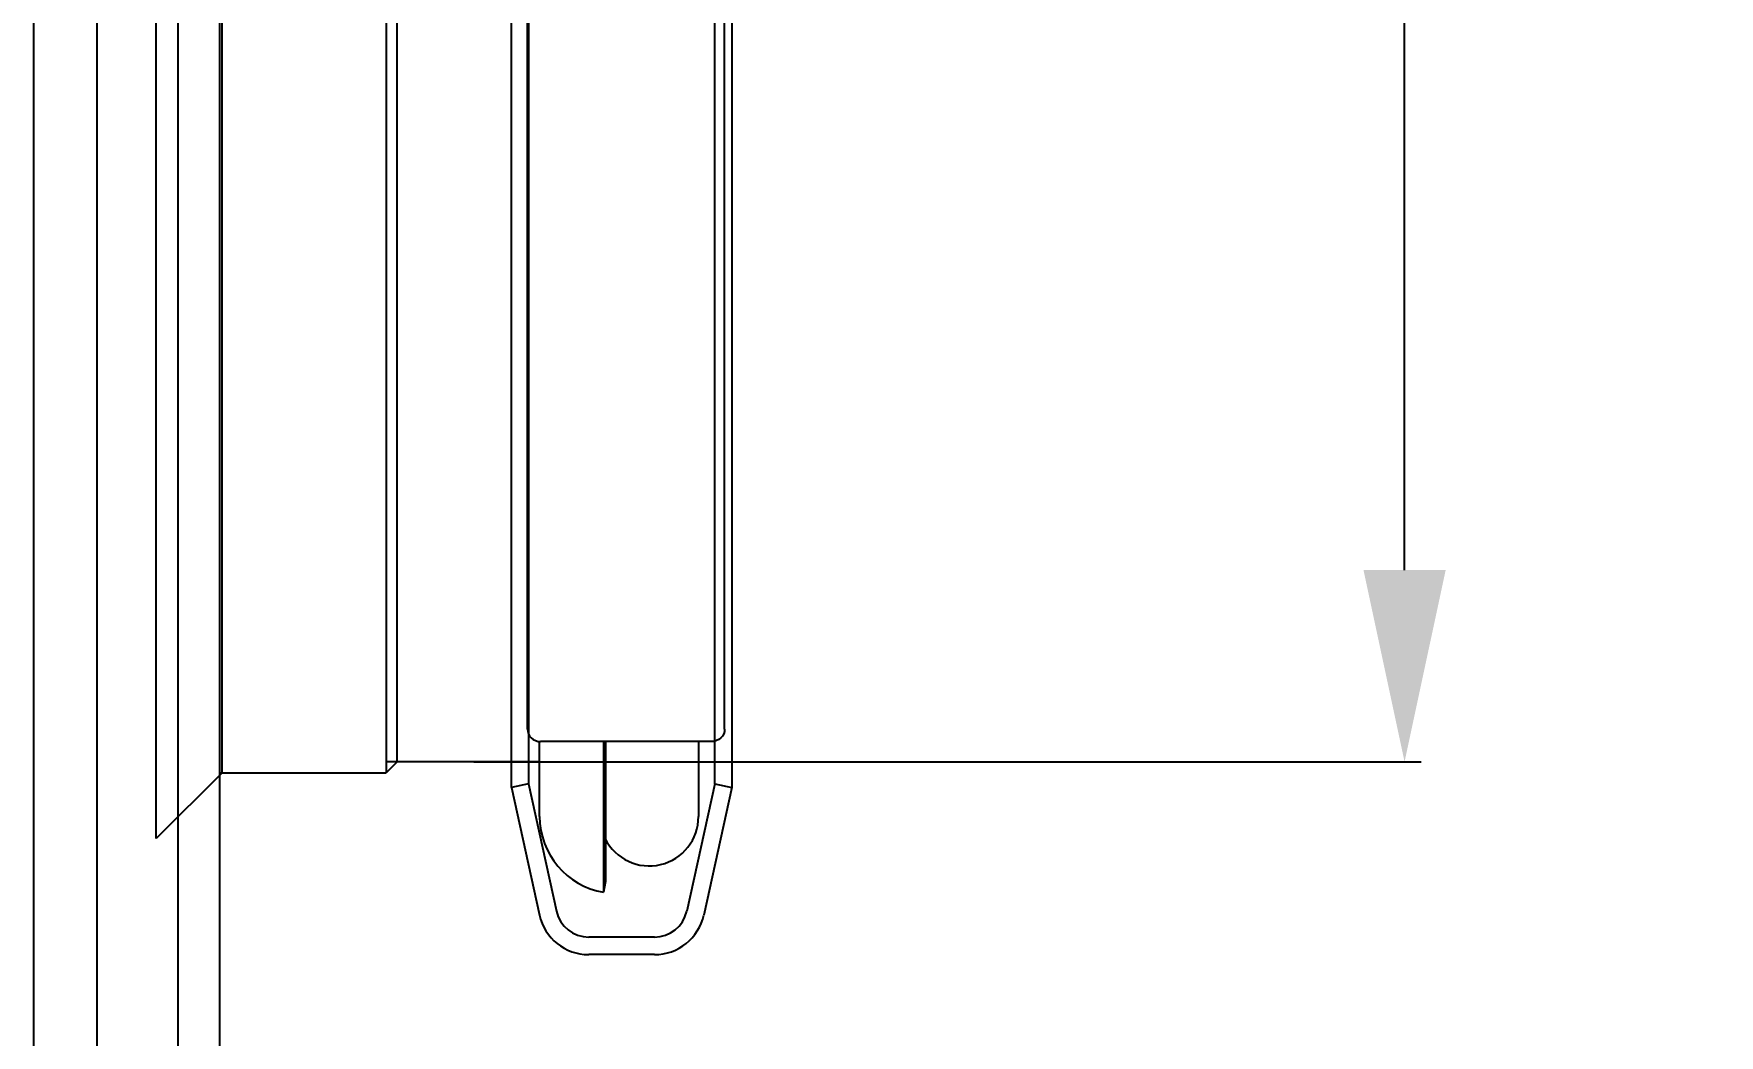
# Model space of a CAD drawing. Header units: millimetres. Extents: x 324 to 7054, y -67 to 2159.
# Drawn here: x 4403.8 to 4557.7, y 1387 to 1478.5 of the extents above; entities that cross this region are included whole.
import ezdxf

# ---------------------------------------------------------------- set-up
doc = ezdxf.new("R2010")
doc.units = ezdxf.units.MM
doc.header["$LTSCALE"] = 153.67
doc.header["$PDMODE"] = 3
doc.header["$PDSIZE"] = 8
doc.layers.get('0').update_dxf_attribs({"linetype": 'CONTINUOUS'})
doc.layers.get('Defpoints').update_dxf_attribs({"linetype": 'CONTINUOUS'})
doc.layers.add('02___PRT_ALL_AXES', color=7, linetype='CONTINUOUS')
doc.layers.add('CONSTRUCTION_BODIES', color=7, linetype='CONTINUOUS')
doc.styles.get("Standard").update_dxf_attribs({"font": 'times.ttf'})
doc.dimstyles.get("Standard").update_dxf_attribs({"dimtxt": 17.5, "dimasz": 17.5, "dimexe": 1.5, "dimexo": 1, "dimtad": 1, "dimdsep": 46, "dimtxsty": 'Standard', "dimblk": '_FILLED', "dimblk1": '_FILLED', "dimblk2": '_FILLED', "dimcen": 0.09, "dimazin": 2, "dimtol": 1, "dimtp": 0.01, "dimtm": 0.01, "dimtfac": 1, "dimtofl": 0, "dimtmove": 0, "dimatfit": 3, "dimldrblk": '_FILLED', "dimfxl": 1, "dimtolj": 1, "dimarcsym": 0})

# ---------------------------------------------------------------- blocks, each defined once
blk = doc.blocks.new('_FILLED')
at = {"color": 0, "linetype": 'ByBlock'}
blk.add_solid([(0, 0), (-1, 0.2143), (-1, -0.2143)], dxfattribs=at)
blk = doc.blocks.new('*D272')
at = {"color": 0, "lineweight": -2}
for p, q in [((4444.03, 1611.98), (4530.5, 1611.98)), ((4529, 1594.48), (4529, 1521.73)), ((4529, 1429.48), (4529, 1502.22)), ((4444.03, 1411.98), (4530.5, 1411.98))]:
    blk.add_line(p, q, dxfattribs=at)
at = {"layer": 'Defpoints', "color": 0}
for p in [(4443.03, 1611.98), (4443.03, 1411.98), (4529, 1411.98)]:
    blk.add_point(p, dxfattribs=at)
at = {"color": 0, "linetype": 'ByBlock', "lineweight": -2, "xscale": 17.5, "yscale": 17.5, "zscale": 17.5}
for p, rotation in [((4529, 1611.98), 90), ((4529, 1411.98), 270)]:
    blk.add_blockref('_FILLED', p, dxfattribs=dict(at, rotation=rotation))
at = {"insert": (4529, 1511.98), "char_height": 17.5, "attachment_point": 5}
blk.add_mtext('\\A1;\\A1;%%c200', dxfattribs=at)

msp = doc.modelspace()

# ---------------------------------------------------------------- linework, layer by layer
at = {"linetype": 'Continuous'}
for p, q in [((4415.03452, 1404.97676), (4415.03452, 1618.97723)), ((4421.03459, 1410.97683), (4421.03459, 1612.97715)), ((4436.03396, 1612.97779), (4436.03417, 1410.9764)), ((4448.92493, 1414.96197), (4448.92545, 1543.91706)), ((4466.92493, 1414.9619), (4466.92545, 1543.91699)), ((4436.03476, 1511.97699), (4436.03476, 1410.97699)), ((4437.03417, 1411.97641), (4437.03417, 1511.9801)), ((4465.72493, 1413.82663), (4450.12493, 1413.82669)), ((4437.03417, 1411.97641), (4436.03417, 1410.9764)), ((4421.03459, 1410.97683), (4415.03452, 1404.97676)), ((4420.82652, 1410.97699), (4436.03476, 1410.97699))]:
    msp.add_line(p, q, dxfattribs=at)
for points, knots in [([(4448.92493, 1414.96189), (4448.92477, 1414.67181), (4449.18589, 1414.04847), (4449.81759, 1413.82669), (4450.12493, 1413.82669)], [0, 0, 0, 0, 0.485559497, 1, 1, 1, 1]), ([(4466.92493, 1414.96182), (4466.92509, 1414.67174), (4466.66397, 1414.0484), (4466.03227, 1413.82663), (4465.72493, 1413.82663)], [0, 0, 0, 0, 0.485558593, 1, 1, 1, 1])]:
    msp.add_open_spline(points, degree=3, knots=knots, dxfattribs=at)
at = {"layer": '02___PRT_ALL_AXES', "linetype": 'Continuous'}
for p, q in [((4409.63476, 1246.97699), (4409.63476, 1776.97699)), ((4417.03476, 1246.97699), (4417.03476, 1776.97699)), ((4403.84299, 1258.03844), (4403.84299, 1765.91555)), ((4420.82652, 1258.03844), (4420.82652, 1765.91555)), ((4450.03476, 1406.97699), (4450.03476, 1413.83378)), ((4455.86809, 1413.82667), (4455.86809, 1400.0749)), ((4456.03476, 1413.82667), (4456.03476, 1401.06091)), ((4464.53476, 1413.82664), (4464.53476, 1406.97699)), ((4450.03476, 1411.97699), (4436.03476, 1411.97699)), ((4456.03476, 1401.06091), (4455.86809, 1400.0749))]:
    msp.add_line(p, q, dxfattribs=at)
for centre, radius, start, end in [((4457.03476, 1406.97699), 7, 180, 260.4059318), ((4460.03476, 1406.97699), 4.5, 206.7512468, 0)]:
    msp.add_arc(centre, radius, start, end, dxfattribs=at)
at = {"layer": 'CONSTRUCTION_BODIES', "linetype": 'Continuous'}
for p, q in [((4447.45719, 1409.63339), (4447.45759, 1508.40568)), ((4449.02022, 1508.41767), (4449.01982, 1409.97716)), ((4466.01982, 1409.97709), (4466.02022, 1508.4176)), ((4467.58285, 1508.40559), (4467.58245, 1409.63331)), ((4449.01982, 1409.97716), (4447.45719, 1409.63339)), ((4447.45719, 1409.63339), (4450.01895, 1397.98879)), ((4449.01982, 1409.97716), (4451.58158, 1398.33257)), ((4466.01982, 1409.97709), (4463.45797, 1398.33252)), ((4467.58245, 1409.63331), (4465.0206, 1397.98873)), ((4466.01982, 1409.97709), (4467.58245, 1409.63331)), ((4460.52802, 1395.97711), (4454.51151, 1395.97714)), ((4460.52802, 1394.37711), (4454.5115, 1394.37714))]:
    msp.add_line(p, q, dxfattribs=at)
for centre, radius, start, end in [((4454.51152, 1398.97714), 4.6, 192.4105088, 269.9997695), ((4454.51152, 1398.97714), 3, 192.4122367, 269.9997695), ((4460.52804, 1398.97711), 3, 269.9997695, 347.5872973), ((4460.52804, 1398.97711), 4.6, 269.9997695, 347.5890335)]:
    msp.add_arc(centre, radius, start, end, dxfattribs=at)

# ---------------------------------------------------------------- dimensions: what is measured, and where the dimension line sits
dim = msp.add_linear_dim(base=(4529, 1411.97699), p1=(4443.03476, 1611.97699), p2=(4443.03476, 1411.97699), angle=90, text='\\A1;%%c200', dimstyle='Standard', override={"dimtad": 0, "dimtih": 1, "dimtoh": 1, "dimdec": 4, "dimzin": 0, "dimtxsty": 'Standard', "dimcen": 25.146, "dimclrt": 256, "dimadec": 0, "dimazin": 0, "dimtdec": 4, "dimtzin": 0})
dim.commit()
dim.dimension.update_dxf_attribs({"geometry": '*D272', "text_midpoint": (4529, 1511.97699), "dimtype": 160})

doc.saveas('drawing.dxf')
